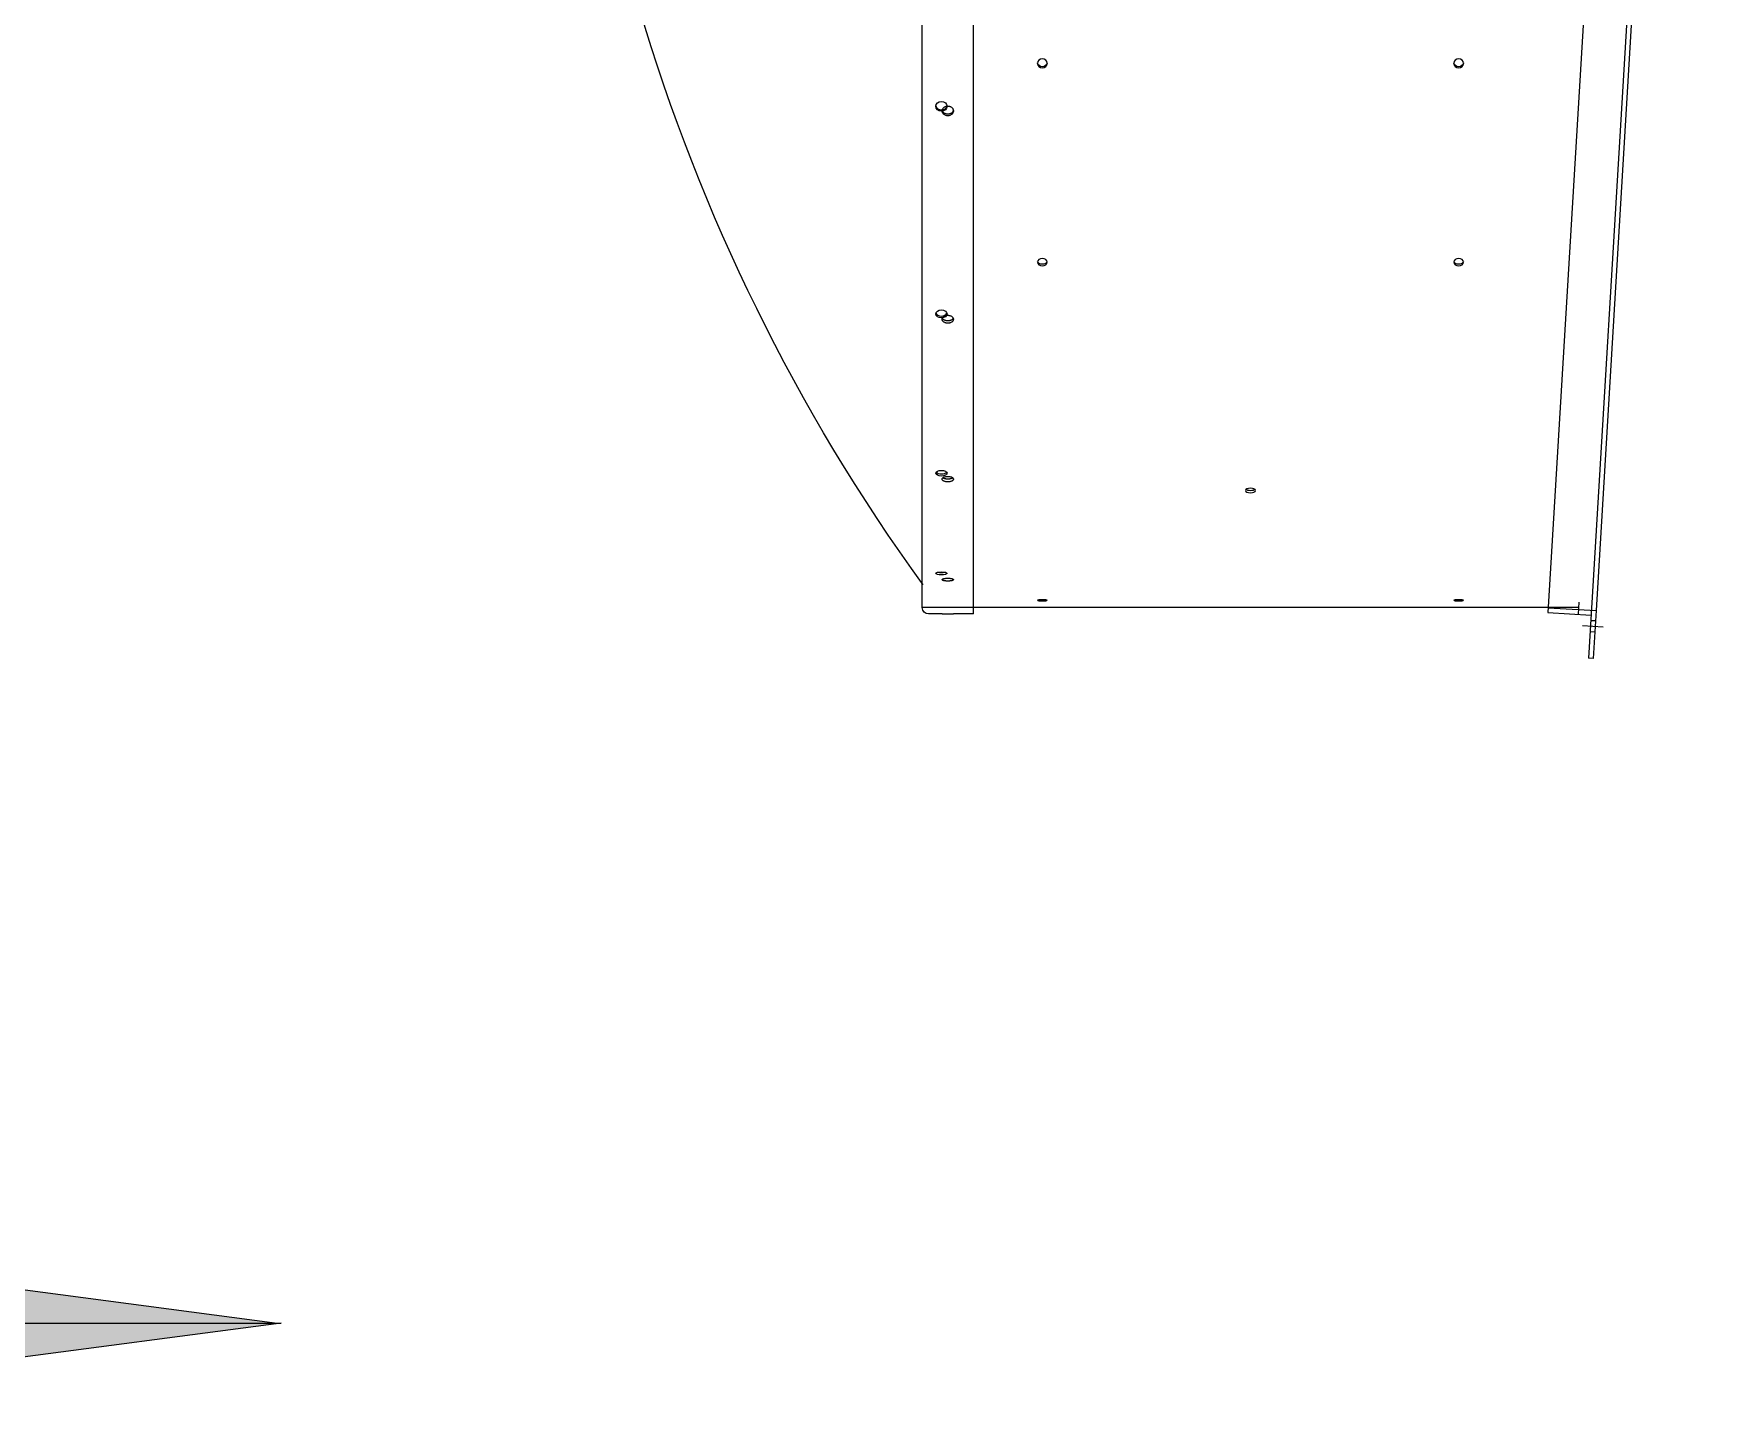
# Model space of a CAD drawing. Header units: millimetres. Extents: x -139278 to 641613, y -260926 to 217780.
# Drawn here: x 52404 to 53560, y 13574 to 14525 of the extents above; entities that cross this region are included whole.
import ezdxf

# ---------------------------------------------------------------- set-up
doc = ezdxf.new("R2010")
doc.units = ezdxf.units.MM

msp = doc.modelspace()

# ---------------------------------------------------------------- hatches: boundary and pattern name
h = msp.add_hatch(color=256)
h.paths.add_polyline_path([(52078.711, 13639.598), (52078.711, 13704.898), (52571.592, 13639.598)])
h.paths.add_polyline_path([(52078.711, 13574.298), (52078.711, 13639.598), (52571.592, 13639.598), (52574.411, 13639.598)])

# ---------------------------------------------------------------- linework, layer by layer
at = {"extrusion": (0, 0, -1)}
for p, q in [((53558.63, 15534.074), (53472.45, 14096.204)), ((53014.722, 14131.044), (53014.722, 15507.694)), ((53014.722, 14131.044), (53014.722, 15503.834)), ((53049.922, 14126.644), (53049.922, 15508.244)), ((53527.503, 15511.145), (53444.58, 14127.628)), ((53560.246, 15505.877), (53477.718, 14128.948)), ((53465.722, 14131.044), (53014.722, 14131.044)), ((53028.472, 14126.644), (53019.122, 14126.644)), ((53049.922, 14126.644), (53036.172, 14126.644)), ((53444.58, 14127.628), (53474.226, 14125.851)), ((53444.777, 14130.922), (53477.718, 14128.948)), ((53465.442, 14126.378), (53465.94, 14134.684)), ((53477.718, 14128.948), (53475.744, 14096.007)), ((53482.55, 14117.639), (53468.276, 14118.494)), ((53476.829, 14114.124), (53473.535, 14114.322)), ((53477.29, 14121.811), (53473.996, 14122.008)), ((53475.744, 14096.007), (53472.45, 14096.204))]:
    msp.add_line(p, q, dxfattribs=at)
for p, q in [((52078.711, 13704.898), (52571.592, 13639.598)), ((50184.511, 13639.598), (52574.411, 13639.598)), ((52574.411, 13639.598), (52078.711, 13574.298))]:
    msp.add_line(p, q)
for centre, radius, start, end in [((-54069.294, 14911.551), 1302.235, 324.02985, 343.53721), ((-53019.122, 14131.044), 4.4, 270, 0), ((-53032.322, 13435.854), 690.801, 89.680675, 90.319325)]:
    msp.add_arc(centre, radius, start, end, dxfattribs=at)
for centre, ratio in [((53097.222, 14504.699), 0.88938469), ((53383.222, 14504.699), 0.88938469), ((53097.222, 14368.202), 0.75522546), ((53383.222, 14368.202), 0.75522546), ((53240.222, 14211.398), 0.46885927), ((53097.222, 14136.003), 0.11971193), ((53383.222, 14136.003), 0.11971193)]:
    msp.add_ellipse(centre, major_axis=(3.41, 0), ratio=ratio, dxfattribs=at)
for centre, ratio, start_param, end_param in [((53097.222, 14505.46), 0.88938469, 0.12588843, 3.01570422), ((53383.222, 14505.46), 0.88938469, 0.12588843, 3.01570422), ((53097.222, 14369.283), 0.75522546, 0.21155447, 2.93003818), ((53383.222, 14369.283), 0.75522546, 0.21155447, 2.93003818), ((53240.222, 14212.855), 0.46885927, 0.47325073, 2.66834193)]:
    msp.add_ellipse(centre, major_axis=(3.41, 0), ratio=ratio, start_param=start_param, end_param=end_param, dxfattribs=at)
for centre, ratio in [((53027.922, 14475.212), 0.8660254), ((53027.922, 14332.658), 0.70710678), ((53027.922, 14223.272), 0.5), ((53027.922, 14154.509), 0.25881905)]:
    msp.add_ellipse(centre, major_axis=(3.85, 0), ratio=ratio)
for centre, ratio, start_param, end_param in [((53027.922, 14476.037), 0.8660254, 3.26563032, 6.15914764), ((53027.922, 14333.824), 0.70710678, 3.35755659, 6.06722137), ((53027.922, 14224.701), 0.5, 3.52185013, 5.90292783), ((53027.922, 14156.103), 0.25881905, 4.06845085, 5.35632711)]:
    msp.add_ellipse(centre, major_axis=(3.85, 0), ratio=ratio, start_param=start_param, end_param=end_param)
for points, knots in [([(53032.322, 14468.716), (53032.564, 14468.716), (53032.814, 14468.735), (53033.311, 14468.82), (53033.558, 14468.884), (53034.032, 14469.053), (53034.26, 14469.159), (53034.68, 14469.403), (53034.873, 14469.542), (53035.215, 14469.837), (53035.376, 14470.004), (53035.658, 14470.367), (53035.781, 14470.564), (53035.977, 14470.974), (53036.051, 14471.188), (53036.149, 14471.619), (53036.172, 14471.835), (53036.172, 14472.254), (53036.149, 14472.47), (53036.051, 14472.901), (53035.977, 14473.115), (53035.781, 14473.527), (53035.658, 14473.724), (53035.376, 14474.089), (53035.215, 14474.256), (53034.873, 14474.553), (53034.68, 14474.692), (53034.26, 14474.938), (53034.032, 14475.044), (53033.558, 14475.215), (53033.311, 14475.279), (53032.814, 14475.364), (53032.564, 14475.384), (53032.08, 14475.384), (53031.83, 14475.364), (53031.333, 14475.279), (53031.086, 14475.215), (53030.611, 14475.044), (53030.384, 14474.938), (53029.964, 14474.692), (53029.77, 14474.553), (53029.429, 14474.256), (53029.268, 14474.089), (53028.986, 14473.724), (53028.863, 14473.527), (53028.667, 14473.115), (53028.592, 14472.901), (53028.495, 14472.47), (53028.472, 14472.254), (53028.472, 14471.835), (53028.495, 14471.619), (53028.592, 14471.188), (53028.667, 14470.974), (53028.863, 14470.564), (53028.986, 14470.367), (53029.268, 14470.004), (53029.429, 14469.837), (53029.77, 14469.542), (53029.964, 14469.403), (53030.384, 14469.159), (53030.611, 14469.053), (53031.086, 14468.884), (53031.333, 14468.82), (53031.83, 14468.735), (53032.08, 14468.716), (53032.322, 14468.716)], [0, 0, 0, 0, 0.65920318, 0.65920318, 1.31840637, 1.31840637, 1.97760955, 1.97760955, 2.63681274, 2.63681274, 3.29601592, 3.29601592, 3.9552191, 3.9552191, 4.61442229, 4.61442229, 5.27362547, 5.27362547, 5.93282866, 5.93282866, 6.59203184, 6.59203184, 7.25123502, 7.25123502, 7.91043821, 7.91043821, 8.56964139, 8.56964139, 9.22884457, 9.22884457, 9.88804776, 9.88804776, 10.54725094, 10.54725094, 11.20645413, 11.20645413, 11.86565731, 11.86565731, 12.52486049, 12.52486049, 13.18406368, 13.18406368, 13.84326686, 13.84326686, 14.50247005, 14.50247005, 15.16167323, 15.16167323, 15.82087641, 15.82087641, 16.4800796, 16.4800796, 17.13928278, 17.13928278, 17.79848597, 17.79848597, 18.45768915, 18.45768915, 19.11689233, 19.11689233, 19.77609552, 19.77609552, 20.4352987, 20.4352987, 21.09450188, 21.09450188, 21.09450188, 21.09450188]), ([(53032.322, 14469.816), (53032.08, 14469.816), (53031.83, 14469.836), (53031.333, 14469.92), (53031.086, 14469.984), (53030.611, 14470.153), (53030.384, 14470.259), (53029.964, 14470.503), (53029.77, 14470.642), (53029.429, 14470.937), (53029.268, 14471.104), (53028.986, 14471.467), (53028.863, 14471.664), (53028.667, 14472.074), (53028.592, 14472.288), (53028.537, 14472.534), (53028.531, 14472.564), (53028.525, 14472.595)], [0, 0, 0, 0, 0.65920319, 0.65920319, 1.31840639, 1.31840639, 1.97760958, 1.97760958, 2.63681277, 2.63681277, 3.29601597, 3.29601597, 3.95521916, 3.95521916, 4.61442235, 4.61442235, 4.70736056, 4.70736056, 4.70736056, 4.70736056]), ([(53036.119, 14472.595), (53036.113, 14472.564), (53036.107, 14472.534), (53036.051, 14472.288), (53035.977, 14472.074), (53035.781, 14471.664), (53035.658, 14471.467), (53035.376, 14471.104), (53035.215, 14470.937), (53034.873, 14470.642), (53034.68, 14470.503), (53034.26, 14470.259), (53034.032, 14470.153), (53033.558, 14469.984), (53033.311, 14469.92), (53032.814, 14469.836), (53032.564, 14469.816), (53032.322, 14469.816)], [0, 0, 0, 0, 0.0929382, 0.0929382, 0.7521414, 0.7521414, 1.41134459, 1.41134459, 2.07054778, 2.07054778, 2.72975098, 2.72975098, 3.38895417, 3.38895417, 4.04815736, 4.04815736, 4.70736056, 4.70736056, 4.70736056, 4.70736056]), ([(53032.322, 14326.26), (53032.564, 14326.26), (53032.814, 14326.276), (53033.311, 14326.345), (53033.558, 14326.397), (53034.032, 14326.535), (53034.26, 14326.622), (53034.68, 14326.82), (53034.873, 14326.933), (53035.215, 14327.174), (53035.376, 14327.31), (53035.658, 14327.607), (53035.781, 14327.767), (53035.977, 14328.102), (53036.051, 14328.276), (53036.149, 14328.627), (53036.172, 14328.804), (53036.172, 14329.146), (53036.149, 14329.323), (53036.051, 14329.675), (53035.977, 14329.85), (53035.781, 14330.186), (53035.658, 14330.347), (53035.376, 14330.645), (53035.215, 14330.782), (53034.873, 14331.025), (53034.68, 14331.139), (53034.26, 14331.34), (53034.032, 14331.427), (53033.558, 14331.566), (53033.311, 14331.619), (53032.814, 14331.689), (53032.564, 14331.705), (53032.08, 14331.705), (53031.83, 14331.689), (53031.333, 14331.619), (53031.086, 14331.566), (53030.611, 14331.427), (53030.384, 14331.34), (53029.964, 14331.139), (53029.77, 14331.025), (53029.429, 14330.782), (53029.268, 14330.645), (53028.986, 14330.347), (53028.863, 14330.186), (53028.667, 14329.85), (53028.592, 14329.675), (53028.495, 14329.323), (53028.472, 14329.146), (53028.472, 14328.804), (53028.495, 14328.627), (53028.592, 14328.276), (53028.667, 14328.102), (53028.863, 14327.767), (53028.986, 14327.607), (53029.268, 14327.31), (53029.429, 14327.174), (53029.77, 14326.933), (53029.964, 14326.82), (53030.384, 14326.622), (53030.611, 14326.535), (53031.086, 14326.397), (53031.333, 14326.345), (53031.83, 14326.276), (53032.08, 14326.26), (53032.322, 14326.26)], [0, 0, 0, 0, 0.65920318, 0.65920318, 1.31840637, 1.31840637, 1.97760955, 1.97760955, 2.63681274, 2.63681274, 3.29601592, 3.29601592, 3.9552191, 3.9552191, 4.61442229, 4.61442229, 5.27362547, 5.27362547, 5.93282866, 5.93282866, 6.59203184, 6.59203184, 7.25123502, 7.25123502, 7.91043821, 7.91043821, 8.56964139, 8.56964139, 9.22884457, 9.22884457, 9.88804776, 9.88804776, 10.54725094, 10.54725094, 11.20645413, 11.20645413, 11.86565731, 11.86565731, 12.52486049, 12.52486049, 13.18406368, 13.18406368, 13.84326686, 13.84326686, 14.50247005, 14.50247005, 15.16167323, 15.16167323, 15.82087641, 15.82087641, 16.4800796, 16.4800796, 17.13928278, 17.13928278, 17.79848597, 17.79848597, 18.45768915, 18.45768915, 19.11689233, 19.11689233, 19.77609552, 19.77609552, 20.4352987, 20.4352987, 21.09450188, 21.09450188, 21.09450188, 21.09450188]), ([(53032.322, 14327.816), (53032.08, 14327.816), (53031.83, 14327.832), (53031.333, 14327.901), (53031.086, 14327.953), (53030.611, 14328.091), (53030.384, 14328.177), (53029.964, 14328.376), (53029.77, 14328.489), (53029.429, 14328.73), (53029.268, 14328.866), (53028.986, 14329.162), (53028.863, 14329.323), (53028.714, 14329.576), (53028.67, 14329.664), (53028.632, 14329.753)], [0, 0, 0, 0, 0.65920319, 0.65920319, 1.31840639, 1.31840639, 1.97760958, 1.97760958, 2.63681277, 2.63681277, 3.29601597, 3.29601597, 3.95521916, 3.95521916, 4.29479973, 4.29479973, 4.29479973, 4.29479973]), ([(53036.011, 14329.753), (53035.974, 14329.664), (53035.929, 14329.576), (53035.781, 14329.323), (53035.658, 14329.162), (53035.376, 14328.866), (53035.215, 14328.73), (53034.873, 14328.489), (53034.68, 14328.376), (53034.26, 14328.177), (53034.032, 14328.091), (53033.558, 14327.953), (53033.311, 14327.901), (53032.814, 14327.832), (53032.564, 14327.816), (53032.322, 14327.816)], [0, 0, 0, 0, 0.33958057, 0.33958057, 0.99878376, 0.99878376, 1.65798695, 1.65798695, 2.31719015, 2.31719015, 2.97639334, 2.97639334, 3.63559653, 3.63559653, 4.29479973, 4.29479973, 4.29479973, 4.29479973]), ([(53032.322, 14217.278), (53032.564, 14217.278), (53032.814, 14217.29), (53033.311, 14217.338), (53033.558, 14217.375), (53034.032, 14217.472), (53034.26, 14217.533), (53034.68, 14217.673), (53034.873, 14217.753), (53035.215, 14217.922), (53035.376, 14218.018), (53035.658, 14218.227), (53035.781, 14218.341), (53035.977, 14218.577), (53036.051, 14218.7), (53036.149, 14218.948), (53036.172, 14219.073), (53036.172, 14219.315), (53036.149, 14219.44), (53036.051, 14219.689), (53035.977, 14219.813), (53035.781, 14220.051), (53035.658, 14220.165), (53035.376, 14220.377), (53035.215, 14220.474), (53034.873, 14220.646), (53034.68, 14220.727), (53034.26, 14220.869), (53034.032, 14220.931), (53033.558, 14221.03), (53033.311, 14221.067), (53032.814, 14221.117), (53032.564, 14221.128), (53032.08, 14221.128), (53031.83, 14221.117), (53031.333, 14221.067), (53031.086, 14221.03), (53030.611, 14220.931), (53030.384, 14220.869), (53029.964, 14220.727), (53029.77, 14220.646), (53029.429, 14220.474), (53029.268, 14220.377), (53028.986, 14220.165), (53028.863, 14220.051), (53028.667, 14219.813), (53028.592, 14219.689), (53028.495, 14219.44), (53028.472, 14219.315), (53028.472, 14219.073), (53028.495, 14218.948), (53028.592, 14218.7), (53028.667, 14218.577), (53028.863, 14218.341), (53028.986, 14218.227), (53029.268, 14218.018), (53029.429, 14217.922), (53029.77, 14217.753), (53029.964, 14217.673), (53030.384, 14217.533), (53030.611, 14217.472), (53031.086, 14217.375), (53031.333, 14217.338), (53031.83, 14217.29), (53032.08, 14217.278), (53032.322, 14217.278)], [0, 0, 0, 0, 0.65920318, 0.65920318, 1.31840637, 1.31840637, 1.97760955, 1.97760955, 2.63681274, 2.63681274, 3.29601592, 3.29601592, 3.9552191, 3.9552191, 4.61442229, 4.61442229, 5.27362547, 5.27362547, 5.93282866, 5.93282866, 6.59203184, 6.59203184, 7.25123502, 7.25123502, 7.91043821, 7.91043821, 8.56964139, 8.56964139, 9.22884457, 9.22884457, 9.88804776, 9.88804776, 10.54725094, 10.54725094, 11.20645413, 11.20645413, 11.86565731, 11.86565731, 12.52486049, 12.52486049, 13.18406368, 13.18406368, 13.84326686, 13.84326686, 14.50247005, 14.50247005, 15.16167323, 15.16167323, 15.82087641, 15.82087641, 16.4800796, 16.4800796, 17.13928278, 17.13928278, 17.79848597, 17.79848597, 18.45768915, 18.45768915, 19.11689233, 19.11689233, 19.77609552, 19.77609552, 20.4352987, 20.4352987, 21.09450188, 21.09450188, 21.09450188, 21.09450188]), ([(53032.322, 14219.184), (53032.08, 14219.184), (53031.83, 14219.195), (53031.333, 14219.243), (53031.086, 14219.28), (53030.611, 14219.377), (53030.384, 14219.438), (53029.964, 14219.578), (53029.77, 14219.658), (53029.429, 14219.828), (53029.268, 14219.924), (53029.074, 14220.067), (53029.024, 14220.108), (53028.976, 14220.149)], [0, 0, 0, 0, 0.65920319, 0.65920319, 1.31840639, 1.31840639, 1.97760958, 1.97760958, 2.63681277, 2.63681277, 3.29601597, 3.29601597, 3.54271741, 3.54271741, 3.54271741, 3.54271741]), ([(53035.667, 14220.149), (53035.62, 14220.108), (53035.57, 14220.067), (53035.376, 14219.924), (53035.215, 14219.828), (53034.873, 14219.658), (53034.68, 14219.578), (53034.26, 14219.438), (53034.032, 14219.377), (53033.558, 14219.28), (53033.311, 14219.243), (53032.814, 14219.195), (53032.564, 14219.184), (53032.322, 14219.184)], [0, 0, 0, 0, 0.24670145, 0.24670145, 0.90590464, 0.90590464, 1.56510783, 1.56510783, 2.22431103, 2.22431103, 2.88351422, 2.88351422, 3.54271741, 3.54271741, 3.54271741, 3.54271741]), ([(53032.322, 14149.197), (53032.564, 14149.197), (53032.814, 14149.203), (53033.311, 14149.227), (53033.558, 14149.246), (53034.032, 14149.296), (53034.26, 14149.327), (53034.68, 14149.399), (53034.873, 14149.44), (53035.215, 14149.527), (53035.376, 14149.576), (53035.658, 14149.684), (53035.781, 14149.742), (53035.977, 14149.864), (53036.051, 14149.927), (53036.149, 14150.056), (53036.172, 14150.12), (53036.172, 14150.245), (53036.149, 14150.31), (53036.051, 14150.439), (53035.977, 14150.504), (53035.781, 14150.628), (53035.658, 14150.687), (53035.376, 14150.797), (53035.215, 14150.848), (53034.873, 14150.937), (53034.68, 14150.98), (53034.26, 14151.054), (53034.032, 14151.086), (53033.558, 14151.138), (53033.311, 14151.158), (53032.814, 14151.184), (53032.564, 14151.19), (53032.08, 14151.19), (53031.83, 14151.184), (53031.333, 14151.158), (53031.086, 14151.138), (53030.611, 14151.086), (53030.384, 14151.054), (53029.964, 14150.98), (53029.77, 14150.937), (53029.429, 14150.848), (53029.268, 14150.797), (53028.986, 14150.687), (53028.863, 14150.628), (53028.667, 14150.504), (53028.592, 14150.439), (53028.495, 14150.31), (53028.472, 14150.245), (53028.472, 14150.12), (53028.495, 14150.056), (53028.592, 14149.927), (53028.667, 14149.864), (53028.863, 14149.742), (53028.986, 14149.684), (53029.268, 14149.576), (53029.429, 14149.527), (53029.77, 14149.44), (53029.964, 14149.399), (53030.384, 14149.327), (53030.611, 14149.296), (53031.086, 14149.246), (53031.333, 14149.227), (53031.83, 14149.203), (53032.08, 14149.197), (53032.322, 14149.197)], [0, 0, 0, 0, 0.65920318, 0.65920318, 1.31840637, 1.31840637, 1.97760955, 1.97760955, 2.63681274, 2.63681274, 3.29601592, 3.29601592, 3.9552191, 3.9552191, 4.61442229, 4.61442229, 5.27362547, 5.27362547, 5.93282866, 5.93282866, 6.59203184, 6.59203184, 7.25123502, 7.25123502, 7.91043821, 7.91043821, 8.56964139, 8.56964139, 9.22884457, 9.22884457, 9.88804776, 9.88804776, 10.54725094, 10.54725094, 11.20645413, 11.20645413, 11.86565731, 11.86565731, 12.52486049, 12.52486049, 13.18406368, 13.18406368, 13.84326686, 13.84326686, 14.50247005, 14.50247005, 15.16167323, 15.16167323, 15.82087641, 15.82087641, 16.4800796, 16.4800796, 17.13928278, 17.13928278, 17.79848597, 17.79848597, 18.45768915, 18.45768915, 19.11689233, 19.11689233, 19.77609552, 19.77609552, 20.4352987, 20.4352987, 21.09450188, 21.09450188, 21.09450188, 21.09450188])]:
    msp.add_open_spline(points, degree=3, knots=knots)

doc.saveas('drawing.dxf')
